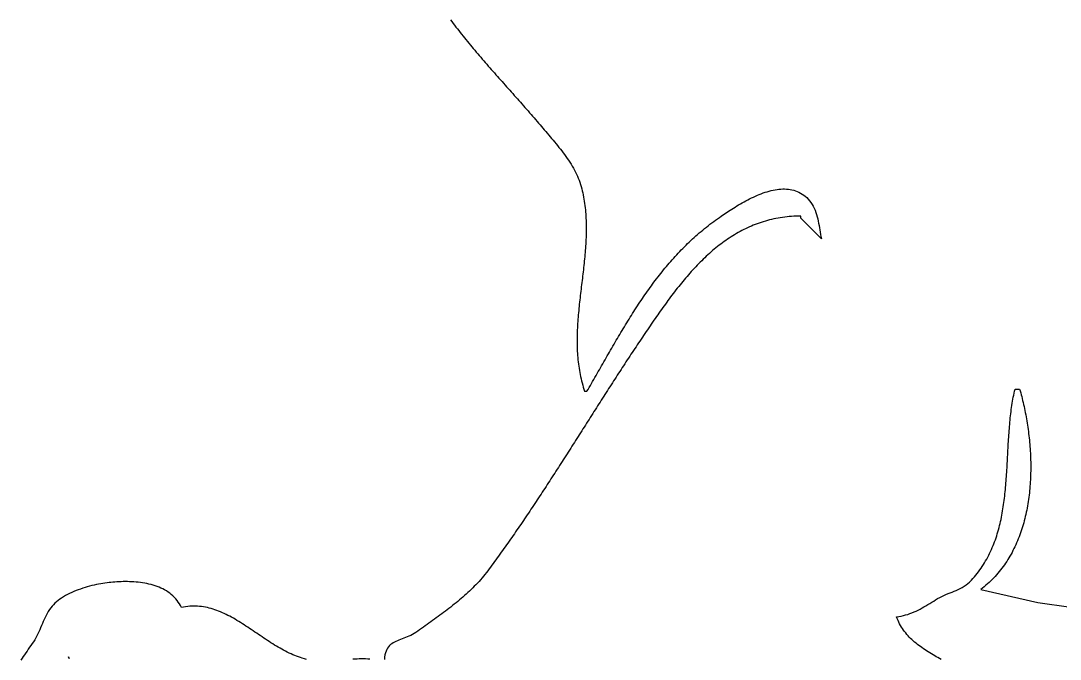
# Model space of a CAD drawing. Extents: x 0 to 3997, y 0 to 1531.
# Drawn here: x 2879.4 to 3335.8, y 484.3 to 764.7 of the extents above; entities that cross this region are included whole.
import ezdxf

# ---------------------------------------------------------------- set-up
doc = ezdxf.new("R2010")
doc.units = 0
doc.layers.add('C159', color=159, linetype='CONTINUOUS')
doc.layers.add('C7', color=7, linetype='CONTINUOUS')

msp = doc.modelspace()

# ---------------------------------------------------------------- linework, layer by layer
at = {"layer": 'C159'}
for points in [[(3068.0318, 765.2322), (3068.6389, 764.4208), (3069.2495, 763.6122), (3069.8634, 762.8065), (3070.4805, 762.0035), (3071.1008, 761.2031), (3071.7241, 760.4054), (3072.3504, 759.6101), (3072.9795, 758.8173), (3073.6115, 758.0268), (3074.2461, 757.2386), (3074.8833, 756.4526), (3075.5231, 755.6687), (3076.1652, 754.8868), (3076.8097, 754.1069), (3077.4565, 753.3288), (3078.1054, 752.5526), (3078.7563, 751.7781), (3079.4092, 751.0052), (3080.064, 750.2339), (3080.7206, 749.4641), (3081.3788, 748.6957), (3082.0387, 747.9287), (3082.7001, 747.1629), (3083.3629, 746.3983), (3084.027, 745.6348), (3084.6924, 744.8723), (3085.359, 744.1107), (3086.0266, 743.35), (3086.6952, 742.5901), (3087.3646, 741.831), (3088.0349, 741.0724), (3088.7058, 740.3144), (3089.3774, 739.5569), (3090.0495, 738.7998), (3090.722, 738.043), (3091.3948, 737.2865), (3092.0679, 736.5301), (3092.7412, 735.7738), (3093.4145, 735.0175), (3094.0878, 734.2612), (3094.761, 733.5047), (3095.434, 732.7479), (3096.1067, 731.9909), (3096.779, 731.2335), (3097.4508, 730.4757), (3098.1221, 729.7173), (3098.7927, 728.9583), (3099.4625, 728.1986), (3100.1315, 727.4381), (3100.7996, 726.6768), (3101.4667, 725.9145), (3102.1327, 725.1513), (3102.7974, 724.387), (3103.4609, 723.6215), (3104.123, 722.8548), (3104.7836, 722.0868), (3105.4427, 721.3173), (3106.1001, 720.5465), (3106.7557, 719.774), (3107.4096, 719), (3108.0261, 718.2716), (3108.6511, 717.5389), (3109.2833, 716.8018), (3109.9214, 716.0602), (3110.5643, 715.3139), (3111.2107, 714.5628), (3111.8593, 713.8067), (3112.5091, 713.0454), (3113.1587, 712.279), (3113.8068, 711.5071), (3114.4524, 710.7297), (3115.0942, 709.9467), (3115.7308, 709.1578), (3116.3612, 708.363), (3116.9841, 707.5621), (3117.5982, 706.7549), (3118.2024, 705.9414), (3118.7953, 705.1213), (3119.3759, 704.2946), (3119.9428, 703.4612), (3120.4948, 702.6207), (3121.0308, 701.7732), (3121.5494, 700.9185), (3122.0495, 700.0564), (3122.5298, 699.1868), (3122.9891, 698.3096), (3123.4262, 697.4246), (3123.8399, 696.5317), (3124.2288, 695.6307), (3124.5919, 694.7215), (3124.9279, 693.804), (3125.2355, 692.878), (3125.5135, 691.9433), (3125.7608, 691)], [(3125.7607, 691), (3125.9783, 690.0773), (3126.181, 689.1537), (3126.3693, 688.229), (3126.5434, 687.3033), (3126.7037, 686.3766), (3126.8504, 685.449), (3126.9841, 684.5205), (3127.1049, 683.591), (3127.2132, 682.6607), (3127.3094, 681.7296), (3127.3939, 680.7976), (3127.4668, 679.8647), (3127.5286, 678.9312), (3127.5797, 677.9968), (3127.6203, 677.0617), (3127.6508, 676.126), (3127.6716, 675.1895), (3127.6829, 674.2523), (3127.6851, 673.3146), (3127.6786, 672.3762), (3127.6636, 671.4372), (3127.6406, 670.4977), (3127.6098, 669.5576), (3127.5717, 668.617), (3127.5265, 667.6759), (3127.4745, 666.7343), (3127.4162, 665.7923), (3127.3519, 664.8499), (3127.2818, 663.907), (3127.2064, 662.9638), (3127.1259, 662.0203), (3127.0408, 661.0764), (3126.9512, 660.1322), (3126.8577, 659.1877), (3126.7605, 658.243), (3126.66, 657.298), (3126.5565, 656.3529), (3126.4503, 655.4075), (3126.3418, 654.462), (3126.2313, 653.5164), (3126.1191, 652.5707), (3126.0057, 651.6248), (3125.8913, 650.6789), (3125.7762, 649.733), (3125.6609, 648.787), (3125.5456, 647.8411), (3125.4307, 646.8952), (3125.3165, 645.9493), (3125.2034, 645.0036), (3125.0916, 644.0579), (3124.9816, 643.1124), (3124.8737, 642.167), (3124.7682, 641.2218), (3124.6655, 640.2768), (3124.5659, 639.332), (3124.4696, 638.3874), (3124.3772, 637.4432), (3124.2888, 636.4992), (3124.205, 635.5556), (3124.1258, 634.6123), (3124.0519, 633.6693), (3123.9833, 632.7268), (3123.9206, 631.7847), (3123.864, 630.843), (3123.8139, 629.9018), (3123.7706, 628.961), (3123.7344, 628.0208), (3123.7058, 627.0811), (3123.6849, 626.142), (3123.6723, 625.2035), (3123.6681, 624.2656), (3123.6728, 623.3283), (3123.6867, 622.3916), (3123.7101, 621.4557), (3123.7433, 620.5204), (3123.7868, 619.5859), (3123.8408, 618.6521), (3123.9056, 617.7191), (3123.9817, 616.7869), (3124.0693, 615.8555), (3124.1688, 614.925), (3124.2806, 613.9953), (3124.4049, 613.0666), (3124.5421, 612.1387), (3124.6925, 611.2118), (3124.8566, 610.2859), (3125.0345, 609.3609), (3125.2268, 608.437), (3125.4336, 607.5141), (3125.6553, 606.5923), (3125.8924, 605.6715), (3126.145, 604.7519), (3126.4136, 603.8334), (3126.6984, 602.9161), (3127, 602), (3128, 602), (3128.5029, 602.8631), (3129.0045, 603.7266), (3129.5048, 604.5905), (3130.004, 605.4547), (3130.5021, 606.3191), (3130.9992, 607.1836), (3131.4955, 608.0483), (3131.9911, 608.9129), (3132.486, 609.7775), (3132.9804, 610.642), (3133.4743, 611.5064), (3133.9679, 612.3705), (3134.4612, 613.2342), (3134.9543, 614.0976), (3135.4475, 614.9605), (3135.9406, 615.823), (3136.434, 616.6848), (3136.9276, 617.546), (3137.4215, 618.4064), (3137.9159, 619.2661), (3138.4108, 620.1249), (3138.9065, 620.9829), (3139.4028, 621.8398), (3139.9001, 622.6957), (3140.3983, 623.5504), (3140.8975, 624.404), (3141.3979, 625.2563), (3141.8996, 626.1073), (3142.4026, 626.9569), (3142.9071, 627.805), (3143.4132, 628.6516), (3143.9209, 629.4966), (3144.4304, 630.34), (3144.9417, 631.1817), (3145.455, 632.0215), (3145.9704, 632.8595), (3146.488, 633.6956), (3147.0078, 634.5296), (3147.53, 635.3616), (3148.0546, 636.1915), (3148.5819, 637.0192), (3149.1118, 637.8446), (3149.6444, 638.6677), (3150.18, 639.4884), (3150.7185, 640.3067), (3151.26, 641.1224), (3151.8048, 641.9355), (3152.3528, 642.7459), (3152.9042, 643.5537), (3153.4591, 644.3586), (3154.0176, 645.1606), (3154.5797, 645.9597), (3155.1456, 646.7558), (3155.7154, 647.5489), (3156.2891, 648.3388), (3156.867, 649.1255), (3157.449, 649.9089), (3158.0353, 650.689), (3158.626, 651.4657), (3159.2211, 652.2389), (3159.8208, 653.0086), (3160.4253, 653.7747), (3161.0345, 654.5371), (3161.6486, 655.2958), (3162.2676, 656.0506), (3162.8918, 656.8016), (3163.5211, 657.5487), (3164.1558, 658.2917), (3164.7958, 659.0307), (3165.4413, 659.7655), (3166.0924, 660.4961), (3166.7491, 661.2224), (3167.4117, 661.9444), (3168.0802, 662.662), (3168.7546, 663.3751), (3169.4351, 664.0837), (3170.1219, 664.7876), (3170.8149, 665.4869), (3171.5143, 666.1814), (3172.2202, 666.8711), (3172.9327, 667.5559), (3173.6519, 668.2358), (3174.3779, 668.9106), (3175.1108, 669.5804), (3175.8507, 670.245), (3176.5976, 670.9044), (3177.3518, 671.5585), (3178.1133, 672.2073), (3178.8822, 672.8506), (3179.6585, 673.4885), (3180.4425, 674.1208), (3181.2342, 674.7475), (3182.0336, 675.3685), (3182.841, 675.9838), (3183.6564, 676.5932), (3184.4799, 677.1967), (3185.3116, 677.7943), (3186.1516, 678.3859), (3187, 678.9714), (3187.5975, 679.3784), (3188.2162, 679.7974), (3188.8552, 680.2267), (3189.5138, 680.665), (3190.1909, 681.1108), (3190.8858, 681.5628), (3191.5976, 682.0194), (3192.3253, 682.4792), (3193.0681, 682.9409), (3193.8252, 683.4029), (3194.5956, 683.8638), (3195.3785, 684.3223), (3196.1731, 684.7768), (3196.9783, 685.2259), (3197.7935, 685.6682), (3198.6176, 686.1023), (3199.4499, 686.5267), (3200.2894, 686.9399), (3201.1354, 687.3407), (3201.9868, 687.7274), (3202.8428, 688.0988), (3203.7026, 688.4533), (3204.5653, 688.7895), (3205.43, 689.106), (3206.2959, 689.4013), (3207.162, 689.6741), (3208.0275, 689.9228), (3208.8915, 690.1461), (3209.7532, 690.3425), (3210.6117, 690.5106), (3211.466, 690.6489), (3212.3154, 690.756), (3213.159, 690.8305), (3213.9958, 690.8709), (3214.825, 690.8758), (3215.6458, 690.8438), (3216.4572, 690.7735), (3217.2585, 690.6633), (3218.0486, 690.5119), (3218.8268, 690.3179), (3219.5922, 690.0797), (3220.3438, 689.796), (3221.0809, 689.4653), (3221.8026, 689.0862), (3222.5079, 688.6573), (3223.196, 688.1771), (3223.8661, 687.6442), (3224.5172, 687.0571), (3225.1485, 686.4145), (3225.7591, 685.7148), (3226.3482, 684.9568)], [(3226.3481, 684.9567), (3226.9131, 684.1258), (3227.4126, 683.2699), (3227.8523, 682.3912), (3228.2381, 681.492), (3228.5759, 680.5748), (3228.8714, 679.6417), (3229.1304, 678.6952), (3229.3589, 677.7375), (3229.5626, 676.771), (3229.7474, 675.798), (3229.919, 674.8208), (3230.0834, 673.8417), (3230.2463, 672.8631), (3230.4136, 671.8873), (3230.5911, 670.9167), (3230.7846, 669.9534), (3231, 669), (3222, 678), (3222, 679), (3220.952, 678.9825), (3219.9138, 678.9476), (3218.8852, 678.8956), (3217.8663, 678.8266), (3216.8568, 678.7408), (3215.8567, 678.6385), (3214.866, 678.5197), (3213.8844, 678.3847), (3212.912, 678.2337), (3211.9486, 678.0669), (3210.9941, 677.8845), (3210.0484, 677.6867), (3209.1115, 677.4737), (3208.1832, 677.2456), (3207.2635, 677.0027), (3206.3522, 676.7451), (3205.4493, 676.4732), (3204.5547, 676.1869), (3203.6682, 675.8866), (3202.7898, 675.5725), (3201.9194, 675.2447), (3201.0569, 674.9035), (3200.2022, 674.5489), (3199.3552, 674.1813), (3198.5158, 673.8008), (3197.684, 673.4077), (3196.8595, 673.002), (3196.0424, 672.5841), (3195.2325, 672.154), (3194.4298, 671.7121), (3193.6341, 671.2584), (3192.8454, 670.7933), (3192.0635, 670.3168), (3191.2884, 669.8292), (3190.5199, 669.3307), (3189.7581, 668.8215), (3189.0027, 668.3017), (3188.2537, 667.7716), (3187.511, 667.2313), (3186.7745, 666.6811), (3186.0441, 666.1212), (3185.3197, 665.5516), (3184.6013, 664.9728), (3183.8887, 664.3847), (3183.1818, 663.7877), (3182.4805, 663.182), (3181.7848, 662.5676), (3181.0946, 661.9449), (3180.4097, 661.3139), (3179.73, 660.675), (3179.0556, 660.0283), (3178.3862, 659.374), (3177.7217, 658.7123), (3177.0622, 658.0433), (3176.4075, 657.3674), (3175.7574, 656.6846), (3175.112, 655.9952), (3174.4711, 655.2994), (3173.8346, 654.5974), (3173.2024, 653.8893), (3172.5745, 653.1753), (3171.9506, 652.4558), (3171.3309, 651.7307), (3170.715, 651.0004), (3170.1031, 650.2651), (3169.4948, 649.5249), (3168.8903, 648.78), (3168.2893, 648.0306), (3167.6918, 647.277), (3167.0977, 646.5193), (3166.5069, 645.7577), (3165.9192, 644.9924), (3165.3347, 644.2236), (3164.7532, 643.4515), (3164.1746, 642.6763), (3163.5988, 641.8982), (3163.0257, 641.1173), (3162.4553, 640.334), (3161.8874, 639.5483), (3161.322, 638.7605), (3160.7589, 637.9708), (3160.198, 637.1793), (3159.6394, 636.3863), (3159.0827, 635.5919), (3158.5281, 634.7964), (3157.9754, 634)], [(3157.9753, 634), (3157.4071, 633.1783), (3156.84, 632.3558), (3156.2741, 631.5326), (3155.7092, 630.7086), (3155.1453, 629.8839), (3154.5825, 629.0584), (3154.0207, 628.2322), (3153.4599, 627.4053), (3152.9001, 626.5777), (3152.3412, 625.7494), (3151.7833, 624.9205), (3151.2262, 624.0909), (3150.6701, 623.2606), (3150.1148, 622.4298), (3149.5604, 621.5983), (3149.0068, 620.7663), (3148.454, 619.9336), (3147.902, 619.1004), (3147.3508, 618.2667), (3146.8003, 617.4324), (3146.2506, 616.5976), (3145.7015, 615.7623), (3145.1532, 614.9265), (3144.6055, 614.0902), (3144.0585, 613.2534), (3143.5122, 612.4162), (3142.9664, 611.5786), (3142.4212, 610.7405), (3141.8766, 609.902), (3141.3326, 609.0632), (3140.7891, 608.2239), (3140.2461, 607.3843), (3139.7036, 606.5443), (3139.1615, 605.704), (3138.62, 604.8634), (3138.0788, 604.0224), (3137.5381, 603.1812), (3136.9977, 602.3396), (3136.4578, 601.4978), (3135.9182, 600.6558), (3135.3789, 599.8135), (3134.8399, 598.971), (3134.3013, 598.1283), (3133.7629, 597.2853), (3133.2247, 596.4422), (3132.6868, 595.599), (3132.1491, 594.7555), (3131.6116, 593.912), (3131.0743, 593.0683), (3130.5371, 592.2245), (3130.0001, 591.3806), (3129.4632, 590.5366), (3128.9263, 589.6925), (3128.3896, 588.8484), (3127.8529, 588.0042), (3127.3162, 587.1601), (3126.7796, 586.3159), (3126.2429, 585.4717), (3125.7062, 584.6275), (3125.1695, 583.7833), (3124.6327, 582.9392), (3124.0958, 582.0952), (3123.5589, 581.2512), (3123.0217, 580.4073), (3122.4845, 579.5635), (3121.9471, 578.7199), (3121.4095, 577.8763), (3120.8717, 577.0329), (3120.3337, 576.1897), (3119.7954, 575.3466), (3119.2569, 574.5037), (3118.718, 573.661), (3118.1789, 572.8185), (3117.6395, 571.9763), (3117.0997, 571.1343), (3116.5595, 570.2925), (3116.019, 569.451), (3115.4781, 568.6098), (3114.9367, 567.7689), (3114.3949, 566.9284), (3113.8526, 566.0881), (3113.3099, 565.2482), (3112.7666, 564.4086), (3112.2228, 563.5694), (3111.6785, 562.7306), (3111.1336, 561.8922), (3110.5881, 561.0542), (3110.0421, 560.2166), (3109.4954, 559.3795), (3108.948, 558.5428), (3108.4, 557.7066), (3107.8514, 556.8709), (3107.302, 556.0356), (3106.7519, 555.2009), (3106.201, 554.3667), (3105.6494, 553.5331), (3105.097, 552.7), (3104.5438, 551.8674), (3103.9898, 551.0355), (3103.4349, 550.2041), (3102.8792, 549.3734), (3102.3226, 548.5432), (3101.7651, 547.7137), (3101.2067, 546.8849), (3100.6473, 546.0567), (3100.087, 545.2293), (3099.5257, 544.4025), (3098.9634, 543.5764), (3098.4, 542.751), (3097.8357, 541.9264), (3097.2702, 541.1025), (3096.7037, 540.2794), (3096.1361, 539.4571), (3095.5674, 538.6356), (3094.9975, 537.8148), (3094.4265, 536.9949), (3093.8542, 536.1759), (3093.2808, 535.3577), (3092.7062, 534.5403), (3092.1303, 533.7239), (3091.5532, 532.9083), (3090.9747, 532.0936), (3090.395, 531.2799), (3089.814, 530.4671), (3089.2316, 529.6552), (3088.6479, 528.8443), (3088.0627, 528.0344), (3087.4762, 527.2254), (3086.8883, 526.4175), (3086.2989, 525.6106), (3085.7081, 524.8048), (3085.1158, 524)], [(3296.8156, 519.0192), (3297.4796, 519.7571), (3298.1238, 520.5026), (3298.7485, 521.2557), (3299.3539, 522.0161), (3299.9405, 522.7838), (3300.5085, 523.5586), (3301.0583, 524.3403), (3301.5902, 525.1289), (3302.1045, 525.9241), (3302.6016, 526.7259), (3303.0817, 527.5342), (3303.5453, 528.3488), (3303.9925, 529.1695), (3304.4239, 529.9963), (3304.8396, 530.8289), (3305.24, 531.6674), (3305.6255, 532.5114), (3305.9963, 533.361), (3306.3528, 534.2159), (3306.6954, 535.0761), (3307.0243, 535.9414), (3307.3398, 536.8116), (3307.6424, 537.6867), (3307.9323, 538.5664), (3308.2098, 539.4508), (3308.4753, 540.3395), (3308.7292, 541.2326), (3308.9716, 542.1298), (3309.203, 543.0311), (3309.4237, 543.9363), (3309.634, 544.8452), (3309.8343, 545.7578), (3310.0248, 546.6738), (3310.2059, 547.5933), (3310.378, 548.5159), (3310.5412, 549.4417), (3310.6961, 550.3704), (3310.8428, 551.302), (3310.9818, 552.2363), (3311.1133, 553.1731), (3311.2377, 554.1124), (3311.3554, 555.0539), (3311.4665, 555.9977), (3311.5715, 556.9434), (3311.6707, 557.8911), (3311.7644, 558.8405), (3311.853, 559.7916), (3311.9367, 560.7442), (3312.0159, 561.6981), (3312.0909, 562.6533), (3312.1621, 563.6095), (3312.2298, 564.5668), (3312.2942, 565.5248), (3312.3558, 566.4836), (3312.4148, 567.4429), (3312.4717, 568.4027), (3312.5266, 569.3627), (3312.5799, 570.323), (3312.6321, 571.2832), (3312.6833, 572.2434), (3312.7339, 573.2033), (3312.7843, 574.1629), (3312.8347, 575.122), (3312.8855, 576.0804), (3312.9371, 577.0381), (3312.9897, 577.9948), (3313.0436, 578.9506), (3313.0993, 579.9051), (3313.157, 580.8584), (3313.2171, 581.8102), (3313.2798, 582.7605), (3313.3456, 583.709), (3313.4146, 584.6558), (3313.4874, 585.6005), (3313.5641, 586.5432), (3313.6452, 587.4836), (3313.7309, 588.4217), (3313.8215, 589.3572), (3313.9175, 590.2902), (3314.0191, 591.2203), (3314.1266, 592.1476), (3314.2404, 593.0718), (3314.3608, 593.9929), (3314.4882, 594.9106), (3314.6228, 595.825), (3314.7649, 596.7357), (3314.915, 597.6428), (3315.0733, 598.546), (3315.2402, 599.4453), (3315.416, 600.3404), (3315.601, 601.2313), (3315.7955, 602.1179), (3316, 603), (3318, 603), (3318.233, 602.1736), (3318.4617, 601.3399), (3318.6861, 600.4988), (3318.9058, 599.6507), (3319.121, 598.7958), (3319.3313, 597.9342), (3319.5368, 597.066), (3319.7373, 596.1917), (3319.9327, 595.3112), (3320.1229, 594.4249), (3320.3078, 593.5329), (3320.4872, 592.6355), (3320.6611, 591.7327), (3320.8293, 590.8249), (3320.9918, 589.9122), (3321.1483, 588.9948), (3321.2989, 588.073), (3321.4433, 587.1468), (3321.5815, 586.2166), (3321.7134, 585.2825), (3321.8388, 584.3447), (3321.9577, 583.4035), (3322.0699, 582.4589), (3322.1752, 581.5113), (3322.2737, 580.5607), (3322.3652, 579.6075), (3322.4496, 578.6518), (3322.5267, 577.6938), (3322.5964, 576.7337), (3322.6587, 575.7717), (3322.7135, 574.808), (3322.7605, 573.8428), (3322.7997, 572.8763), (3322.831, 571.9087), (3322.8543, 570.9402), (3322.8695, 569.9711), (3322.8764, 569.0014), (3322.8749, 568.0314), (3322.8649, 567.0613), (3322.8464, 566.0913), (3322.8191, 565.1216), (3322.7831, 564.1524), (3322.7381, 563.1839), (3322.6841, 562.2162), (3322.6209, 561.2497), (3322.5484, 560.2844), (3322.4666, 559.3207), (3322.3753, 558.3586), (3322.2744, 557.3984), (3322.1637, 556.4403), (3322.0433, 555.4845), (3321.9129, 554.5311), (3321.7724, 553.5805), (3321.6218, 552.6327), (3321.4609, 551.688), (3321.2896, 550.7465), (3321.1078, 549.8086), (3320.9154, 548.8743), (3320.7122, 547.9439), (3320.4982, 547.0176), (3320.2733, 546.0955), (3320.0373, 545.1779), (3319.7901, 544.265), (3319.5316, 543.357), (3319.2617, 542.454), (3318.9803, 541.5563), (3318.6872, 540.664), (3318.3825, 539.7775), (3318.0658, 538.8967), (3317.7372, 538.0221), (3317.3965, 537.1537), (3317.0436, 536.2918), (3316.6785, 535.4365), (3316.3009, 534.5881), (3315.9107, 533.7467), (3315.5079, 532.9126), (3315.0924, 532.0859), (3314.664, 531.267), (3314.2226, 530.4558), (3313.7681, 529.6527), (3313.3005, 528.8579), (3312.8194, 528.0715), (3312.325, 527.2937), (3311.817, 526.5248), (3311.2954, 525.765), (3310.76, 525.0144), (3310.2107, 524.2732), (3309.6474, 523.5417), (3309.07, 522.82), (3308.4784, 522.1084), (3307.8725, 521.407), (3307.2521, 520.716), (3306.6171, 520.0357), (3305.9675, 519.3662), (3305.3031, 518.7078), (3304.6238, 518.0606), (3303.9295, 517.4248), (3303.2201, 516.8006), (3302.4954, 516.1883), (3301.7554, 515.588), (3301, 515), (3326, 509.2469), (3384, 501)], [(3085.1157, 524), (3084.4989, 523.177), (3083.8731, 522.3681), (3083.2382, 521.5727), (3082.5947, 520.7905), (3081.9426, 520.021), (3081.2822, 519.2637), (3080.6137, 518.5184), (3079.9373, 517.7844), (3079.2532, 517.0615), (3078.5616, 516.3492), (3077.8628, 515.647), (3077.1568, 514.9546), (3076.444, 514.2714), (3075.7245, 513.5972), (3074.9985, 512.9314), (3074.2664, 512.2737), (3073.5281, 511.6236), (3072.7841, 510.9806), (3072.0344, 510.3444), (3071.2792, 509.7146), (3070.5189, 509.0906), (3069.7536, 508.4722), (3068.9834, 507.8588), (3068.2087, 507.25), (3067.4296, 506.6454), (3066.6463, 506.0446), (3065.8591, 505.4472), (3065.068, 504.8527), (3064.2735, 504.2607), (3063.4755, 503.6708), (3062.6745, 503.0826), (3061.8705, 502.4956), (3061.0637, 501.9093), (3060.2545, 501.3235), (3059.4429, 500.7376), (3058.6292, 500.1513), (3057.8137, 499.564), (3056.9964, 498.9755), (3056.1776, 498.3851), (3055.3576, 497.7926), (3054.5365, 497.1976), (3053.7146, 496.5995)], [(3004.8982, 484.2787), (3003.9474, 484.5063), (3003, 484.7708), (3002.1689, 485.0319), (3001.3417, 485.3149), (3000.518, 485.6189), (2999.6978, 485.943), (2998.8808, 486.2862), (2998.067, 486.6477), (2997.2561, 487.0264), (2996.4481, 487.4215), (2995.6427, 487.8321), (2994.8398, 488.2572), (2994.0393, 488.6959), (2993.2409, 489.1473), (2992.4446, 489.6105), (2991.6502, 490.0845), (2990.8575, 490.5684), (2990.0664, 491.0613), (2989.2767, 491.5622), (2988.4883, 492.0703), (2987.701, 492.5846), (2986.9146, 493.1043), (2986.129, 493.6283), (2985.3441, 494.1557), (2984.5597, 494.6857), (2983.7756, 495.2173), (2982.9916, 495.7495), (2982.2077, 496.2815), (2981.4237, 496.8124), (2980.6394, 497.3411), (2979.8546, 497.8669), (2979.0692, 498.3887), (2978.2831, 498.9057), (2977.4961, 499.4168), (2976.708, 499.9213), (2975.9187, 500.4181), (2975.128, 500.9064), (2974.3358, 501.3853), (2973.5419, 501.8537), (2972.7462, 502.3108), (2971.9485, 502.7556), (2971.1486, 503.1873), (2970.3464, 503.6049), (2969.5418, 504.0075), (2968.7346, 504.3942), (2967.9245, 504.7639), (2967.1116, 505.1159), (2966.2956, 505.4492), (2965.4763, 505.7629), (2964.6537, 506.056), (2963.8275, 506.3277), (2962.9976, 506.5769), (2962.1639, 506.8028), (2961.3261, 507.0045), (2960.4842, 507.181), (2959.638, 507.3315), (2958.7873, 507.4549), (2957.9319, 507.5503), (2957.0718, 507.6169), (2956.2067, 507.6537), (2955.3366, 507.6598), (2954.4612, 507.6343), (2953.5804, 507.5763), (2952.694, 507.4847), (2951.8019, 507.3587), (2950.9039, 507.1975), (2950, 507), (2949.5612, 507.859), (2949.0844, 508.6768), (2948.5712, 509.4542), (2948.0229, 510.1921), (2947.4411, 510.8914), (2946.8271, 511.5529), (2946.1825, 512.1775), (2945.5088, 512.7662), (2944.8073, 513.3198), (2944.0796, 513.8392), (2943.3271, 514.3253), (2942.5514, 514.7789), (2941.7537, 515.201), (2940.9357, 515.5924), (2940.0988, 515.9541), (2939.2444, 516.2869), (2938.3741, 516.5916), (2937.4892, 516.8693), (2936.5913, 517.1207), (2935.6817, 517.3468), (2934.7621, 517.5484), (2933.8338, 517.7264), (2932.8983, 517.8818), (2931.9571, 518.0153), (2931.0117, 518.1279), (2930.0634, 518.2205), (2929.1138, 518.2939), (2928.1644, 518.3491), (2927.2166, 518.3869), (2926.2718, 518.4082), (2925.3316, 518.4138), (2924.3973, 518.4048), (2923.4705, 518.3819), (2922.5527, 518.3461), (2921.6453, 518.2982), (2920.7497, 518.2391), (2919.8674, 518.1697), (2919, 518.091), (2918.1535, 518.0018), (2917.2796, 517.8952), (2916.381, 517.7709), (2915.4603, 517.6288), (2914.5202, 517.4685), (2913.5634, 517.2898), (2912.5926, 517.0925), (2911.6105, 516.8765), (2910.6197, 516.6413), (2909.6229, 516.3869), (2908.6228, 516.113), (2907.6222, 515.8193), (2906.6236, 515.5056), (2905.6298, 515.1718), (2904.6433, 514.8175), (2903.6671, 514.4426), (2902.7036, 514.0467), (2901.7556, 513.6297), (2900.8257, 513.1914), (2899.9167, 512.7315), (2899.0313, 512.2498), (2898.172, 511.7461), (2897.3416, 511.22), (2896.5428, 510.6715), (2895.7783, 510.1003), (2895.0506, 509.506), (2894.3626, 508.8886), (2893.7169, 508.2478), (2893.1162, 507.5833), (2892.5632, 506.895), (2892.0073, 506.1143), (2891.4898, 505.3038), (2891.0056, 504.4669), (2890.5499, 503.6073), (2890.1178, 502.7286), (2889.7042, 501.8343), (2889.3043, 500.928), (2888.9132, 500.0134), (2888.5258, 499.0941), (2888.1373, 498.1736), (2887.7427, 497.2555), (2887.3371, 496.3435), (2886.9156, 495.4411), (2886.4732, 494.552), (2886.0049, 493.6797), (2885.506, 492.8278), (2884.9714, 492), (2884.4099, 491.18), (2883.8455, 490.3649), (2883.2799, 489.5538), (2882.7144, 488.7458), (2882.1505, 487.94), (2881.5899, 487.1357), (2881.0339, 486.3318), (2880.4841, 485.5276), (2879.9421, 484.7222), (2879.4092, 483.9148)], [(3283.5965, 484.1778), (3282.8722, 484.597), (3282.1485, 485.0171), (3281.4264, 485.4385), (3280.7065, 485.8622), (3279.9896, 486.2887), (3279.2766, 486.7187), (3278.5681, 487.153), (3277.865, 487.5922), (3277.168, 488.037), (3276.4779, 488.4881), (3275.7955, 488.9461), (3275.1216, 489.4119), (3274.4568, 489.8861), (3273.8021, 490.3693), (3273.1582, 490.8622), (3272.5258, 491.3656), (3271.9057, 491.8802), (3271.2987, 492.4065), (3270.7056, 492.9454), (3270.1271, 493.4975), (3269.5641, 494.0635), (3269.0172, 494.644), (3268.4874, 495.2399), (3267.9752, 495.8517), (3267.4816, 496.4801), (3267.0073, 497.126), (3266.553, 497.7898), (3266.1196, 498.4724), (3265.7078, 499.1744), (3265.3183, 499.8965), (3264.9521, 500.6395), (3264.6097, 501.4039), (3264.2921, 502.1905), (3264, 503), (3265.0232, 503.1265), (3266.0237, 503.2967), (3267.0033, 503.5081), (3267.9634, 503.7581), (3268.9057, 504.0441), (3269.8318, 504.3637), (3270.7433, 504.7142), (3271.6418, 505.0932), (3272.529, 505.4981), (3273.4064, 505.9263), (3274.2758, 506.3754), (3275.1386, 506.8427), (3275.9964, 507.3258), (3276.851, 507.8221), (3277.704, 508.329), (3278.5568, 508.844), (3279.4112, 509.3646), (3280.2688, 509.8882), (3281.1312, 510.4123), (3282, 510.9344), (3282.9113, 511.4498), (3283.8266, 511.9182), (3284.744, 512.3479), (3285.6618, 512.7475), (3286.5782, 513.1251), (3287.4915, 513.4894), (3288.3997, 513.8487), (3289.3012, 514.2115), (3290.1941, 514.586), (3291.0767, 514.9809), (3291.9472, 515.4044), (3292.8038, 515.8651), (3293.6447, 516.3712), (3294.4681, 516.9313), (3295.2722, 517.5537), (3296.0553, 518.2469), (3296.8156, 519.0193)], [(3053.7145, 496.5995), (3052.9417, 496.0675), (3052.1655, 495.5909), (3051.3884, 495.1633), (3050.6129, 494.7783), (3049.8415, 494.4296), (3049.0768, 494.1106), (3048.3212, 493.8151), (3047.5773, 493.5367), (3046.8476, 493.2689), (3046.1345, 493.0055), (3045.4407, 492.74), (3044.7685, 492.466), (3044.1206, 492.1772), (3043.4994, 491.8671), (3042.9074, 491.5294), (3042.3473, 491.1577), (3041.8213, 490.7457), (3041.3322, 490.2869), (3040.8824, 489.7749), (3040.4744, 489.2034), (3040.1107, 488.566), (3039.7938, 487.8563), (3039.5263, 487.0679), (3039.3106, 486.1945), (3039.1494, 485.2296), (3039.045, 484.1669)], [(3032.6708, 484.3233), (3031.7443, 484.3918), (3030.8131, 484.4363), (3029.8775, 484.4591), (3028.9377, 484.4622), (3027.994, 484.4477), (3027.0466, 484.4178), (3026.0959, 484.3744), (3025.1422, 484.3198)]]:
    msp.add_lwpolyline(points, dxfattribs=at)
at = {"layer": 'C7'}
msp.add_lwpolyline([(2900.3333, 485.3333), (2900.6667, 484.6667), (2900.3333, 485.3333)], dxfattribs=at)

doc.saveas('drawing.dxf')
